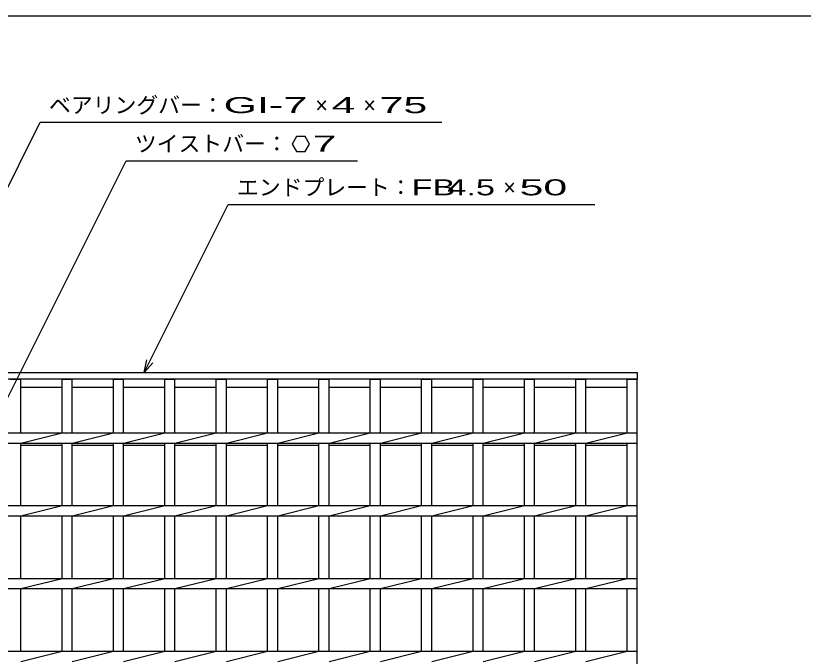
# Model space of a CAD drawing. Units: millimetres, scale not verified. Extents: x -1092 to 1039, y -770 to 632.
# Drawn here: x -677 to -136, y 192 to 632 of the extents above; entities that cross this region are included whole.
import ezdxf
from ezdxf.enums import TextEntityAlignment as Align

# ---------------------------------------------------------------- set-up
doc = ezdxf.new("R2010")
doc.units = ezdxf.units.MM
doc.header["$LTSCALE"] = 6
for name, color, linetype, lineweight in [('0_2', 150, 'Continuous', 25), ('16', 3, 'Continuous', 25), ('22', 4, 'Continuous', 25)]:
    doc.layers.add(name, color=color, linetype=linetype, lineweight=lineweight)
doc.styles.add('ベクトル', font='')
doc.styles.get('ベクトル').set_extended_font_data('ベクトル')

msp = doc.modelspace()

# ---------------------------------------------------------------- linework, layer by layer
at = {"layer": '0_2'}
msp.add_line((-1037.4, 632.1), (1038.6, 632.1), dxfattribs=at)
at = {"layer": '16'}
for p, q in [((-857, 387), (-250, 387)), ((-250, 387), (-250, 382.5)), ((-250, 382.5), (-857, 382.5)), ((-680.5, 382.5), (-673.5, 382.5)), ((-673.5, 345.5), (-673.5, 382.5)), ((-645.2, 345.5), (-645.2, 382.5)), ((-645.2, 382.5), (-638.2, 382.5)), ((-638.2, 345.5), (-638.2, 382.5)), ((-609.9, 345.5), (-609.9, 382.5)), ((-609.9, 382.5), (-602.9, 382.5)), ((-602.9, 345.5), (-602.9, 382.5)), ((-574.6, 345.5), (-574.6, 382.5)), ((-574.6, 382.5), (-567.6, 382.5)), ((-567.6, 345.5), (-567.6, 382.5)), ((-539.3, 345.5), (-539.3, 382.5)), ((-539.3, 382.5), (-532.3, 382.5)), ((-532.3, 345.5), (-532.3, 382.5)), ((-504, 345.5), (-504, 382.5)), ((-504, 382.5), (-497, 382.5)), ((-497, 345.5), (-497, 382.5)), ((-468.7, 345.5), (-468.7, 382.5)), ((-468.7, 382.5), (-461.7, 382.5)), ((-461.7, 345.5), (-461.7, 382.5)), ((-433.4, 345.5), (-433.4, 382.5)), ((-433.4, 382.5), (-426.4, 382.5)), ((-426.4, 345.5), (-426.4, 382.5)), ((-398.1, 345.5), (-398.1, 382.5)), ((-398.1, 382.5), (-391.1, 382.5)), ((-391.1, 345.5), (-391.1, 382.5)), ((-362.8, 345.5), (-362.8, 382.5)), ((-362.8, 382.5), (-355.8, 382.5)), ((-355.8, 345.5), (-355.8, 382.5)), ((-327.5, 345.5), (-327.5, 382.5)), ((-327.5, 382.5), (-320.5, 382.5)), ((-320.5, 345.5), (-320.5, 382.5)), ((-292.2, 345.5), (-292.2, 382.5)), ((-292.2, 382.5), (-285.2, 382.5)), ((-285.2, 345.5), (-285.2, 382.5)), ((-257, 345.5), (-257, 382.5)), ((-257, 382.5), (-250, 382.5)), ((-250, -198.5), (-250, 382.5)), ((-673.5, 377), (-645.2, 377)), ((-638.2, 377), (-609.9, 377)), ((-602.9, 377), (-574.6, 377)), ((-567.6, 377), (-539.3, 377)), ((-532.3, 377), (-504, 377)), ((-497, 377), (-468.7, 377)), ((-461.7, 377), (-433.4, 377)), ((-426.4, 377), (-398.1, 377)), ((-391.1, 377), (-362.8, 377)), ((-355.8, 377), (-327.5, 377)), ((-320.5, 377), (-292.2, 377)), ((-285.2, 377), (-257, 377)), ((-857, 345.5), (-250, 345.5)), ((-673.5, 338.5), (-645.2, 345.5)), ((-638.2, 338.5), (-609.9, 345.5)), ((-602.9, 338.5), (-574.6, 345.5)), ((-567.6, 338.5), (-539.3, 345.5)), ((-532.3, 338.5), (-504, 345.5)), ((-497, 338.5), (-468.7, 345.5)), ((-461.7, 338.5), (-433.4, 345.5)), ((-426.4, 338.5), (-398.1, 345.5)), ((-391.1, 338.5), (-362.8, 345.5)), ((-355.8, 338.5), (-327.5, 345.5)), ((-320.5, 338.5), (-292.2, 345.5)), ((-285.2, 338.5), (-256.9, 345.5)), ((-250, 338.5), (-250, 345.5)), ((-857, 338.5), (-250, 338.5)), ((-673.5, 295.5), (-673.5, 338.5)), ((-673.5, 337), (-645.2, 337)), ((-645.2, 295.5), (-645.2, 338.5)), ((-638.2, 295.5), (-638.2, 338.5)), ((-638.2, 337), (-609.9, 337)), ((-609.9, 295.5), (-609.9, 338.5)), ((-602.9, 295.5), (-602.9, 338.5)), ((-602.9, 337), (-574.6, 337)), ((-574.6, 295.5), (-574.6, 338.5)), ((-567.6, 295.5), (-567.6, 338.5)), ((-567.6, 337), (-539.3, 337)), ((-539.3, 295.5), (-539.3, 338.5)), ((-532.3, 295.5), (-532.3, 338.5)), ((-532.3, 337), (-504, 337)), ((-504, 295.5), (-504, 338.5)), ((-497, 295.5), (-497, 338.5)), ((-497, 337), (-468.7, 337)), ((-468.7, 295.5), (-468.7, 338.5)), ((-461.7, 295.5), (-461.7, 338.5)), ((-461.7, 337), (-433.4, 337)), ((-433.4, 295.5), (-433.4, 338.5)), ((-426.4, 295.5), (-426.4, 338.5)), ((-426.4, 337), (-398.1, 337)), ((-398.1, 295.5), (-398.1, 338.5)), ((-391.1, 295.5), (-391.1, 338.5)), ((-391.1, 337), (-362.8, 337)), ((-362.8, 295.5), (-362.8, 338.5)), ((-355.8, 295.5), (-355.8, 338.5)), ((-355.8, 337), (-327.5, 337)), ((-327.5, 295.5), (-327.5, 338.5)), ((-320.5, 295.5), (-320.5, 338.5)), ((-320.5, 337), (-292.2, 337)), ((-292.2, 295.5), (-292.2, 338.5)), ((-285.2, 295.5), (-285.2, 338.5)), ((-285.2, 337), (-257, 337)), ((-257, 295.5), (-257, 338.5)), ((-857, 295.5), (-250, 295.5)), ((-673.5, 288.5), (-645.2, 295.5)), ((-638.2, 288.5), (-609.9, 295.5)), ((-602.9, 288.5), (-574.6, 295.5)), ((-567.6, 288.5), (-539.3, 295.5)), ((-532.3, 288.5), (-504, 295.5)), ((-497, 288.5), (-468.7, 295.5)), ((-461.7, 288.5), (-433.4, 295.5)), ((-426.4, 288.5), (-398.1, 295.5)), ((-391.1, 288.5), (-362.8, 295.5)), ((-355.8, 288.5), (-327.5, 295.5)), ((-320.5, 288.5), (-292.2, 295.5)), ((-285.2, 288.5), (-256.9, 295.5)), ((-250, 288.5), (-250, 295.5)), ((-857, 288.5), (-250, 288.5)), ((-673.5, 245.5), (-673.5, 288.5)), ((-645.2, 245.5), (-645.2, 288.5)), ((-638.2, 245.5), (-638.2, 288.5)), ((-609.9, 245.5), (-609.9, 288.5)), ((-602.9, 245.5), (-602.9, 288.5)), ((-574.6, 245.5), (-574.6, 288.5)), ((-567.6, 245.5), (-567.6, 288.5)), ((-539.3, 245.5), (-539.3, 288.5)), ((-532.3, 245.5), (-532.3, 288.5)), ((-504, 245.5), (-504, 288.5)), ((-497, 245.5), (-497, 288.5)), ((-468.7, 245.5), (-468.7, 288.5)), ((-461.7, 245.5), (-461.7, 288.5)), ((-433.4, 245.5), (-433.4, 288.5)), ((-426.4, 245.5), (-426.4, 288.5)), ((-398.1, 245.5), (-398.1, 288.5)), ((-391.1, 245.5), (-391.1, 288.5)), ((-362.8, 245.5), (-362.8, 288.5)), ((-355.8, 245.5), (-355.8, 288.5)), ((-327.5, 245.5), (-327.5, 288.5)), ((-320.5, 245.5), (-320.5, 288.5)), ((-292.2, 245.5), (-292.2, 288.5)), ((-285.2, 245.5), (-285.2, 288.5)), ((-257, 245.5), (-257, 288.5)), ((-857, 245.5), (-250, 245.5)), ((-673.5, 238.5), (-645.2, 245.5)), ((-638.2, 238.5), (-609.9, 245.5)), ((-602.9, 238.5), (-574.6, 245.5)), ((-567.6, 238.5), (-539.3, 245.5)), ((-532.3, 238.5), (-504, 245.5)), ((-497, 238.5), (-468.7, 245.5)), ((-461.7, 238.5), (-433.4, 245.5)), ((-426.4, 238.5), (-398.1, 245.5)), ((-391.1, 238.5), (-362.8, 245.5)), ((-355.8, 238.5), (-327.5, 245.5)), ((-320.5, 238.5), (-292.2, 245.5)), ((-285.2, 238.5), (-256.9, 245.5)), ((-250, 238.5), (-250, 245.5)), ((-857, 238.5), (-250, 238.5)), ((-673.5, 195.5), (-673.5, 238.5)), ((-645.2, 195.5), (-645.2, 238.5)), ((-638.2, 195.5), (-638.2, 238.5)), ((-609.9, 195.5), (-609.9, 238.5)), ((-602.9, 195.5), (-602.9, 238.5)), ((-574.6, 195.5), (-574.6, 238.5)), ((-567.6, 195.5), (-567.6, 238.5)), ((-539.3, 195.5), (-539.3, 238.5)), ((-532.3, 195.5), (-532.3, 238.5)), ((-504, 195.5), (-504, 238.5)), ((-497, 195.5), (-497, 238.5)), ((-468.7, 195.5), (-468.7, 238.5)), ((-461.7, 195.5), (-461.7, 238.5)), ((-433.4, 195.5), (-433.4, 238.5)), ((-426.4, 195.5), (-426.4, 238.5)), ((-398.1, 195.5), (-398.1, 238.5)), ((-391.1, 195.5), (-391.1, 238.5)), ((-362.8, 195.5), (-362.8, 238.5)), ((-355.8, 195.5), (-355.8, 238.5)), ((-327.5, 195.5), (-327.5, 238.5)), ((-320.5, 195.5), (-320.5, 238.5)), ((-292.2, 195.5), (-292.2, 238.5)), ((-285.2, 195.5), (-285.2, 238.5)), ((-257, 195.5), (-257, 238.5)), ((-857, 195.5), (-250, 195.5)), ((-673.5, 188.5), (-645.2, 195.5)), ((-638.2, 188.5), (-609.9, 195.5)), ((-602.9, 188.5), (-574.6, 195.5)), ((-567.6, 188.5), (-539.3, 195.5)), ((-532.3, 188.5), (-504, 195.5)), ((-497, 188.5), (-468.7, 195.5)), ((-461.7, 188.5), (-433.4, 195.5)), ((-426.4, 188.5), (-398.1, 195.5)), ((-391.1, 188.5), (-362.8, 195.5)), ((-355.8, 188.5), (-327.5, 195.5)), ((-320.5, 188.5), (-292.2, 195.5)), ((-285.2, 188.5), (-256.9, 195.5)), ((-250, 188.5), (-250, 195.5))]:
    msp.add_line(p, q, dxfattribs=at)
at = {"layer": '22'}
for p, q in [((-779.4, 320.5), (-660.15, 559)), ((-660.15, 559), (-384.15, 559)), ((-484.15, 549.159), (-487.15, 543.963)), ((-478.15, 549.159), (-484.15, 549.159)), ((-475.15, 543.9), (-478.15, 549.159)), ((-487.15, 543.963), (-484.15, 538.767)), ((-478.15, 538.767), (-475.15, 543.963)), ((-484.15, 538.767), (-478.15, 538.767)), ((-694.65, 345.5), (-601.15, 532.5)), ((-601.15, 532.5), (-442.15, 532.5)), ((-588.75, 387), (-531, 502.5)), ((-531, 502.5), (-279, 502.5)), ((-588.75, 387), (-586.95, 395.76)), ((-588.75, 387), (-582.75, 393.6))]:
    msp.add_line(p, q, dxfattribs=at)

# ---------------------------------------------------------------- texts
at = {"layer": '22', "color": 2, "style": 'ベクトル'}
for s, p in [('ベアリングバー：', (-654.15, 570.7)), ('×', (-471.15, 570.7)), ('×', (-438.15, 570.7)), ('ツイストバー：', (-595.15, 544.2)), ('エンドプレート：', (-525, 514.2)), ('×', (-342, 514.2))]:
    msp.add_text(s, height=11, dxfattribs=at).set_placement(p, align=Align.MIDDLE_LEFT)
for s, width, p in [('GI-', 2, (-534.15, 570.7)), (' 7 ', 2, (-501.15, 570.7)), (' 4 ', 2, (-468.15, 570.7)), (' 75 ', 2, (-435.15, 570.7)), (' 7 ', 2, (-481.15, 544.263)), ('FB', 1.6, (-405, 514.2)), (' 4.5 ', 1.6, (-387, 514.2)), (' 50 ', 2, (-339, 514.2))]:
    msp.add_text(s, height=11, dxfattribs=dict(at, width=width)).set_placement(p, align=Align.MIDDLE_LEFT)

doc.saveas('drawing.dxf')
